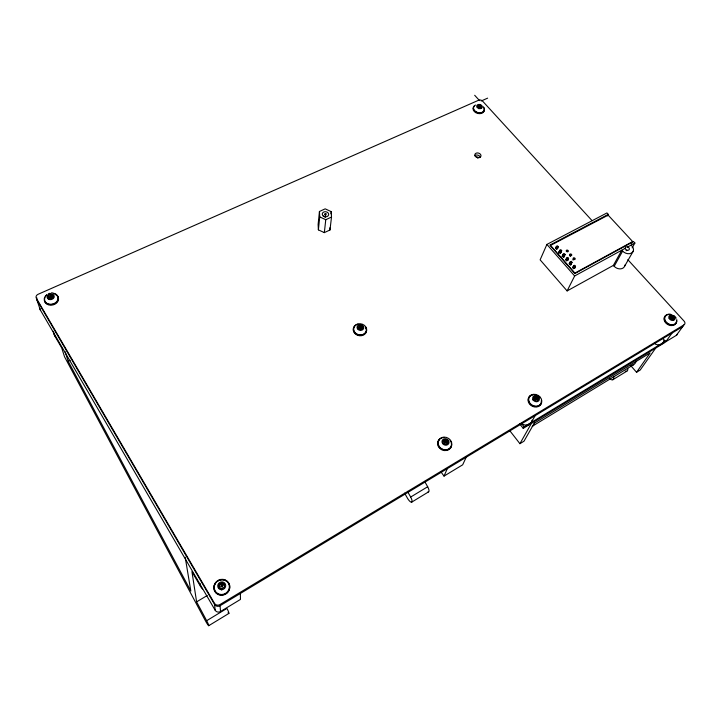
<?xml version="1.0" encoding="UTF-8"?>
<svg xmlns="http://www.w3.org/2000/svg" width="721" height="721" viewBox="0 0 721 721"><rect width="100%" height="100%" fill="white"/><g stroke="black" fill="none" stroke-linecap="round" stroke-linejoin="round"><path stroke-width="1.08" d="M224.402 584.199L224.447 588.3L224.375 587.218L221.689 588.823L219.031 587.399L219.067 584.38L221.753 582.793L224.402 584.199L224.474 585.29L221.825 583.884L221.753 582.793M219.067 584.38L219.139 586.975L219.049 585.894M319.448 211.469L318.123 224.483L318.394 229.864L324.333 232.622L329.975 229.981L331.516 217.039L331.191 211.623L325.18 208.847L319.448 211.469L319.727 216.904L318.394 229.864M325.117 217.499L325.477 214.254M324.333 232.622L325.775 219.698L331.516 217.039M53.138 295.664L52.885 297.881L50.389 298.99L48.154 297.872L48.415 295.655L50.912 294.547L53.138 295.664L53.678 297.403L51.452 296.295L50.912 294.547M48.415 295.655L48.839 298.503L48.289 296.764M330.939 213.786L331.191 211.623M357.778 328.055L359.923 326.946L360.23 325.315L362.537 326.415L362.699 328.632L360.545 329.749L358.238 328.641L358.076 326.424L360.23 325.315M360.022 329.443L360.392 327.532M361.068 327.496L361.383 325.865M362.618 327.523L362.303 329.146L362.537 326.415M479.24 104.896L477.509 105.663L477.78 107.294L479.78 108.159L481.511 107.393L481.24 105.762L479.24 104.896L478.699 106.789L480.7 107.654L480.835 108.465L481.376 106.573M478.879 108.754L479.51 106.528M479.699 107.222L480.24 105.329M480.7 107.654L481.24 105.762M443.199 441.712L444.659 440.846L445.227 439.45L447.705 440.666L448.002 443.181L445.803 444.478L443.316 443.253L443.027 440.738L445.227 439.45M444.839 443.595L445.515 441.955M445.893 441.45L446.461 440.053M447.849 441.919L447.272 443.316L447.705 440.666M440.711 471.561L444.028 476.103L447.29 468.65M607.533 215.876L608.29 214.38L606.947 212.938L546.906 244.419L540.128 259.839L567.121 290.923L613.382 265.391L621.799 250.196L622.629 251.097A6.489 4.876 24.4 0 0 631.452 253.071A6.489 4.876 24.4 0 0 631.938 246.005L631.109 245.104M555.512 248.294L556.396 246.366L557.432 245.816L558.288 246.789L557.405 248.718M556.369 249.268L557.252 247.339L558.288 246.789M558.469 253.125L559.811 250.232L560.848 249.673L561.713 250.656L560.37 253.54M559.775 253.134L560.668 251.205L561.713 250.656M466.199 457.24L462.666 464.82L444.028 476.103M561.884 256.991L563.236 254.116L564.282 253.558L565.147 254.54L563.786 257.415M563.2 257.009L564.11 255.09L565.147 254.54M565.769 259.93L566.688 258.01L567.724 257.451L568.599 258.442L567.679 260.353M566.805 259.371L567.724 257.451M566.634 260.912L567.553 259.001L568.599 258.442M569.22 263.832L570.149 261.93L571.185 261.363L572.059 262.354L570.662 265.211M570.257 263.273L571.185 261.363M570.086 264.823L571.023 262.913L572.059 262.354M572.681 267.761L573.619 265.86L574.664 265.292L575.538 266.292L574.592 268.185M573.555 268.753L574.502 266.851L575.538 266.292M567.121 290.923L574.646 275.972L625.233 248.312M532.99 400.155L533.783 398.686M533.468 398.569L535.613 396.307L538.037 397.46L538.452 399.822L536.424 401.029L533.982 399.876L533.585 397.505L535.613 396.307M536.027 398.343L536.83 396.883M535.072 400.389L536.018 398.668M538.245 398.641L537.433 400.101L537.235 398.92L538.037 397.46M523.23 428.364L524.077 426.832L665.816 341.015L664.618 342.691L523.23 428.364L519.751 423.948M624.855 265.112A6.336 4.822 24.7 0 1 620.754 268.843A6.336 4.822 24.7 0 1 614.184 266.283L622.629 251.097M631.542 243.563L632.659 241.571L608.145 215.137L550.511 245.437L574.871 273.097L632.659 241.571M531.692 421.749L535.397 415.188M509.666 430.536L519.922 443.685L531.368 423.425M632.182 247.808L634.886 243.04L633.498 241.544L574.898 273.52L549.862 245.086L608.29 214.38M624.557 266.337L633.227 251.178M671.386 315.636L669.611 316.681L670.16 318.79L672.486 319.845L674.261 318.79L673.711 316.681L671.386 315.636L670.287 317.213L672.603 318.258L673.153 320.367M671.44 317.736L672.549 316.159M670.638 319.592L671.936 317.736M672.603 318.258L673.711 316.681M672.882 319.313L673.982 317.736M630.695 365.556L636.544 372.288L650.126 352.948L534.225 423.263L523.996 441.198L519.922 443.685M655.686 348.099L640.176 370.062L636.544 372.288M662.797 338.437L665.78 341.763L671.999 333.084M665.78 341.763L676.343 335.364L682.679 326.64A3.308 2.514 29.5 0 0 683.661 324.973M53.958 333.787A11.644 9.454 -12.8 0 0 54.859 336.112L61.682 347.837L64.539 356.787L205.269 620.484A5.822 0.568 61.5 0 0 208.702 625.72L228.836 613.463M404.625 493.173L407.374 498.067A5.326 1.676 59.3 0 0 411.619 502.195L428.526 491.902M609.488 378.516A4.849 2.578 56.4 0 0 612.805 379.733L626.783 371.216M36.924 297.989A3.569 2.83 -12.4 0 0 37.005 300.161L40.259 309.877L215.182 610.272A4.002 3.812 -39.3 0 0 220.536 611.498L240.472 599.421L240.354 593.482M208.702 625.72A5.822 0.568 61.5 0 0 206.666 620.709L226.926 608.425A5.768 0.685 61.3 0 1 228.881 612.805A5.768 0.685 61.3 0 1 228.07 612.742M411.619 502.195A5.326 1.676 59.3 0 0 410.664 497.057L427.661 486.756L425.011 482.061M633.326 364.889L532.206 426.318A19.359 8.661 58.2 0 0 534.495 422.984M37.005 300.161L214.597 604.486A4.074 3.875 -37.5 0 0 220.058 605.73L682.679 326.64M219.157 585.47L221.825 583.884M220.554 586.488L222.879 585.11M535.135 399.191L536.893 398.145M671.17 318.195L672.702 317.276M206.666 620.709L196.608 601.855L207.242 595.519M444.569 442.523L446.461 441.396M626.08 250.719L626.846 250.295M627.685 246.97L634.886 243.04M573.745 258.929L574.556 258.497M570.302 255.036L571.104 254.612M566.868 251.169L567.67 250.737M359.455 328.01L361.32 327.046M185.198 557.225L190.84 591.049L68.162 361.239L70.153 360.302M477.266 157.43L478.032 157.07M324.576 214.669L326.379 213.84M48.965 297.394L51.452 296.295M49.569 297.241L51.732 296.286M478.762 106.861L480.258 106.194M481.195 100.994L487.639 98.146M51.515 292.807L53.057 292.978M319.727 216.904L325.775 219.698M534.811 397.776L537.235 398.92M359.923 326.946L362.221 328.046M444.659 440.846L447.128 442.063M592.076 220.653L482.574 101.093A2.839 2.037 14.4 0 0 478.663 100.219L38.132 294.267A3.578 2.83 -12.3 0 0 36.347 298.188L214.479 603.297A4.083 3.884 -37.1 0 0 219.959 604.558L683.977 324.865A3.317 2.523 29.4 0 0 684.085 321.124L627.82 259.677M474.679 95.28L479.573 100.634M478.942 105.906L480.078 107.15M671.215 316.943L672.657 318.529M613.382 265.391L614.184 266.283M566.931 250.575L567.607 251.332M570.365 254.441L571.041 255.207M573.817 258.325L574.493 259.091M556.396 246.366L557.252 247.339M559.811 250.232L560.668 251.205M563.236 254.116L564.11 255.09M566.688 258.01L567.553 259.001M570.149 261.93L571.023 262.913M573.619 265.86L574.502 266.851M476.68 156.772L477.852 158.088M546.906 244.419L574.646 275.972M535.306 397.785L536.721 399.542M521.292 423.29L524.077 426.832M324.901 213.506L326.054 215.002M359.77 326.694L361.005 328.361M444.821 441.027L446.209 442.892M50.155 295.934L51.146 297.602M221.068 584.695L222.374 586.912M202.529 588.985A12.942 12.248 -31.2 0 1 200.546 586.452L191.939 571.663L196.608 601.855M407.473 491.371L410.664 497.057M53.291 331.29L54.859 336.112M65.16 351.722L68.162 361.239M50.65 296.764L51.29 298.818M52.02 295.105L52.561 296.845M200.159 583.622L200.546 586.452M214.597 604.486L215.182 610.272M220.058 605.73L220.536 611.498M219.031 587.399L219.121 588.48M220.365 588.111L220.446 589.192M221.689 588.823L221.771 589.895M221.717 585.803L221.816 587.083M223.077 583.496L223.149 584.587M224.384 585.713L224.456 586.795M329.848 227.827L329.975 229.981M474.824 155.691A3.136 2.343 15.2 0 1 478.086 155.231A3.136 2.343 15.2 0 1 480.33 157.493M529.241 424.092A6.381 5.435 28.7 0 1 528.123 425.011M676.613 320.935A6.291 4.804 28.9 0 1 668.178 323.738A6.291 4.804 28.9 0 1 666.565 315.113M667.835 314.599A6.291 4.804 28.9 0 1 670.836 314.599M55.571 294.474A7.147 5.678 -11.9 0 1 55.229 304.028A7.147 5.678 -11.9 0 1 44.477 300.918M53.76 293.285A7.147 5.687 -11.9 0 1 57.392 301.288A7.147 5.687 -11.9 0 1 46.667 303.541A7.147 5.687 -11.9 0 1 46.775 294.745M48.343 293.844A7.147 5.687 -11.9 0 1 50.11 293.276M217.94 580.865A8.075 7.697 -32.7 0 1 229.693 585.903A8.075 7.697 -32.7 0 1 220.347 595.222A8.075 7.697 -32.7 0 1 214.993 583.803M451.58 445.668A7.156 6.363 24.6 0 1 441.793 449.814A7.156 6.363 24.6 0 1 439.179 439.585M365.466 327.136A6.714 5.714 10.7 0 1 364.52 334.427A6.714 5.714 10.7 0 1 355.94 334.445A6.714 5.714 10.7 0 1 353.939 327.163M484.269 109.574A5.714 4.119 14.4 0 1 477.915 113.494A5.714 4.119 14.4 0 1 473.508 107.186M483.358 106.762A5.714 4.128 14.4 0 1 482.277 112.503A5.714 4.128 14.4 0 1 474.382 110.755A5.714 4.128 14.4 0 1 475.481 105.023M676.271 322.882A6.615 5.056 28.9 0 1 666.258 323.504A6.615 5.056 28.9 0 1 667.295 314.897M676.767 319.592A6.624 5.056 28.9 0 1 671.539 325.054A6.624 5.056 28.9 0 1 664.356 318.673A6.624 5.056 28.9 0 1 670.845 314.338M673.955 315.735A6.624 5.056 28.9 0 1 676.181 318.177M483.827 107.844A5.435 3.92 14.4 0 1 481.727 112.467A5.435 3.92 14.4 0 1 474.905 110.962A5.435 3.92 14.4 0 1 474.661 105.816M365.304 326.703A6.381 5.426 10.7 0 1 363.06 334.4A6.381 5.426 10.7 0 1 354.2 331.345A6.381 5.426 10.7 0 1 358.013 324.189M361.509 326.955A3.362 2.857 10.7 0 1 362.23 327.406M53.633 293.555A6.795 5.398 -11.9 0 1 57.599 300.269A6.795 5.398 -11.9 0 1 48.911 304.109A6.795 5.398 -11.9 0 1 44.972 297.394M45.802 296.079A6.795 5.398 -11.9 0 1 47 294.952M450.228 440.414A6.804 6.047 24.6 0 1 447.795 449.39A6.804 6.047 24.6 0 1 438.422 444.812A6.804 6.047 24.6 0 1 444.136 437.431M541.444 400.831A6.967 5.867 28 0 1 536.415 407.023A6.967 5.867 28 0 1 528.403 402.066A6.967 5.867 28 0 1 532.062 395.036M538.749 396.541A6.967 5.867 28 0 1 540.02 397.785M541.399 400.317A6.624 5.579 27.9 0 1 535.523 406.211A6.624 5.579 27.9 0 1 528.655 399.479A6.624 5.579 27.9 0 1 535.748 394.766M538.839 396.235A6.624 5.579 27.9 0 1 540.047 397.424M571.42 263.634A1.091 0.847 22.7 0 1 570.473 264.517A1.091 0.847 22.7 0 1 569.32 263.471A1.091 0.847 22.7 0 1 570.473 262.777M567.733 259.281A1.091 0.847 22.4 0 1 567.373 260.578A1.091 0.847 22.4 0 1 565.886 259.713A1.091 0.847 22.4 0 1 567.021 258.866M574.655 267.121A1.1 0.847 23 0 1 574.376 268.401A1.1 0.847 23 0 1 572.844 267.707A1.1 0.847 23 0 1 573.655 266.671M564.092 255.207A1.091 0.838 22.1 0 1 564.083 256.622A1.091 0.838 22.1 0 1 562.461 255.892A1.091 0.838 22.1 0 1 563.579 254.982M560.668 251.332A1.081 0.838 21.8 0 1 560.731 252.71A1.081 0.838 21.8 0 1 559.108 252.17A1.081 0.838 21.8 0 1 559.884 251.07M557.459 247.654A1.081 0.838 21.5 0 1 557.252 248.88A1.081 0.838 21.5 0 1 555.738 248.375A1.081 0.838 21.5 0 1 556.215 247.24M572.735 259.839A1.081 0.838 22.7 0 1 573.537 259.93M569.842 255.973A1.081 0.838 22.4 0 1 570.554 256.379M677.181 334.373A3.254 2.496 29.7 0 1 676.343 335.364M613.67 376.786A4.849 2.578 56.4 0 1 612.805 379.733M627.703 368.26A4.813 2.632 56.1 0 1 625.233 371.18M532.125 420.172A7.3 6.21 28.7 0 1 522.527 424.263M663.798 340.564A6.94 5.38 29.5 0 1 655.245 344.133M40.259 309.877A3.515 2.803 -12.7 0 1 39.961 308.453M437.593 442.532A7.138 6.354 24.7 0 1 438.557 441.171M636.21 361.275A18.44 10.247 56.6 0 1 631.614 365.52M427.661 486.756A5.281 1.766 59.1 0 1 427.995 491.884M627.946 247.06L627.414 246.879A2.163 1.622 24.4 0 0 625.215 248.078L625.26 248.529A2.163 1.622 24.4 0 0 627.36 250.241A2.163 1.622 24.4 0 0 629.352 249.151A2.163 1.622 24.4 0 0 627.946 247.06M475.418 156.493A3.145 2.343 15.2 0 0 480.754 156.592A3.145 2.343 15.2 0 0 477.5 152.933A3.145 2.343 15.2 0 0 475.418 156.493M669.16 318.457A3.326 2.533 28.9 0 0 674.622 319.673A3.326 2.533 28.9 0 0 672.035 315.095A3.326 2.533 28.9 0 0 669.16 318.457M323.305 216.048A3.226 2.551 7.3 0 0 328.614 214.957A3.226 2.551 7.3 0 0 324.504 211.776A3.226 2.551 7.3 0 0 323.305 216.048M221.753 594.924A8.084 7.697 -32.6 0 0 228.737 582.956A8.084 7.697 -32.6 0 0 214.921 583.46A8.084 7.697 -32.6 0 0 221.753 594.924M439.17 447.002A7.165 6.372 24.6 0 0 451.283 446.759A7.165 6.372 24.6 0 0 444.064 437.106A7.165 6.372 24.6 0 0 439.17 447.002M355.615 333.553A6.714 5.714 10.7 0 0 366.574 330.921A6.714 5.714 10.7 0 0 357.868 323.918A6.714 5.714 10.7 0 0 355.615 333.553M477.257 107.528A2.866 2.064 14.4 0 0 482.115 107.654A2.866 2.064 14.4 0 0 479.15 104.41A2.866 2.064 14.4 0 0 477.257 107.528M358.175 329.578A3.371 2.866 10.7 0 0 363.672 328.271A3.371 2.866 10.7 0 0 359.31 324.756A3.371 2.866 10.7 0 0 358.175 329.578M221.753 594.528A7.679 7.318 -32.6 0 0 228.395 583.154A7.679 7.318 -32.6 0 0 215.273 583.64A7.679 7.318 -32.6 0 0 221.753 594.528M221.68 589.724A4.056 3.866 -32.2 0 0 225.195 583.731A4.056 3.866 -32.2 0 0 218.265 583.974A4.056 3.866 -32.2 0 0 221.68 589.724M48.586 299.269A3.587 2.848 -11.8 0 0 54.192 296.773A3.587 2.848 -11.8 0 0 49.163 294.276A3.587 2.848 -11.8 0 0 48.586 299.269M442.667 443.649A3.596 3.19 24.5 0 0 448.741 443.541A3.596 3.19 24.5 0 0 445.127 438.701A3.596 3.19 24.5 0 0 442.667 443.649M528.908 402.093A6.976 5.867 27.9 0 0 540.534 404.679A6.976 5.867 27.9 0 0 535.766 394.468A6.976 5.867 27.9 0 0 528.908 402.093M532.918 399.506A3.497 2.938 27.9 0 0 538.758 400.813A3.497 2.938 27.9 0 0 536.37 395.694A3.497 2.938 27.9 0 0 532.918 399.506M569.896 255.261A1.081 0.838 22.3 0 0 571.699 255.27A1.081 0.838 22.3 0 0 570.518 253.945A1.081 0.838 22.3 0 0 569.896 255.261M573.348 259.145A1.091 0.838 22.6 0 0 575.142 259.154A1.091 0.838 22.6 0 0 573.97 257.83A1.091 0.838 22.6 0 0 573.348 259.145M566.463 251.386A1.081 0.838 22 0 0 568.256 251.395A1.081 0.838 22 0 0 567.094 250.079A1.081 0.838 22 0 0 566.463 251.386"/></g></svg>
